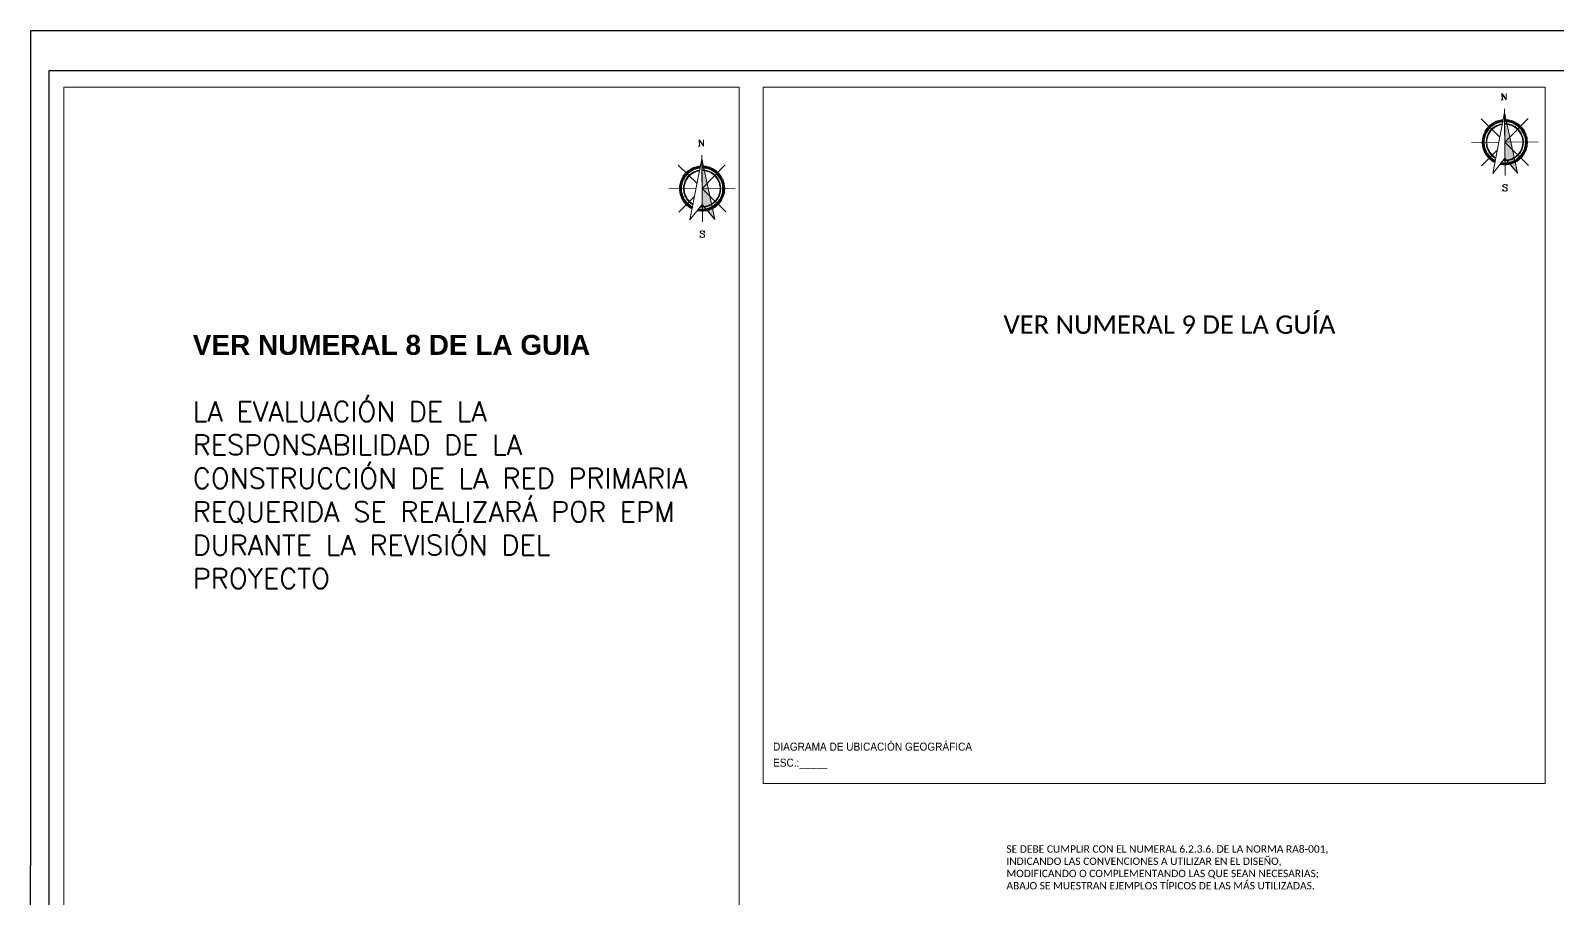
# Model space of a CAD drawing. Header units: metres. Extents: x 227 to 376, y 149 to 264.
# Drawn here: x 287.2 to 344.4, y 179.6 to 212.1 of the extents above; entities that cross this region are included whole.
import ezdxf

# ---------------------------------------------------------------- set-up
doc = ezdxf.new("R2010")
doc.units = ezdxf.units.M
for name, color, linetype, lineweight in [('Esquemas', 7, 'Continuous', 25), ('Norte', 6, 'Continuous', 13), ('Rotulo', 7, 'Continuous', 30), ('textos', 7, 'Continuous', 13)]:
    doc.layers.add(name, color=color, linetype=linetype, lineweight=lineweight)
doc.styles.add('0.3', font='', dxfattribs={"height": 0.3})
doc.styles.add('ROMANS', font='romans.shx')
doc.styles.get('0.3').set_extended_font_data('@Arial Unicode MS')

# ---------------------------------------------------------------- blocks, each defined once
blk = doc.blocks.new('NORTE')
at = {"layer": 'Norte', "lineweight": 20}
for points in [[(-0.038, 0.58), (-0.04, 0.671)], [(-0.034, 0.58), (-0.035, 0.671), (0.018, 0.588)], [(-0.035, 0.662), (0.018, 0.58), (0.017, 0.671)], [(-0.052, 0.58), (-0.025, 0.58)], [(-0.005, 0.457), (0.005, -0.456)], [(-0.327, 0.319), (-0.07, 0.069)], [(-0.005, 0.408), (0.002, -0.221), (0.176, -0.425), (-0.005, 0.408), (-0.167, -0.429), (0.002, -0.221)], [(0.456, 0.005), (0, 0), (0.319, 0.327)], [(0, 0), (0.326, -0.319)], [(-0.457, -0.005), (-0.084, -0.001)], [(-0.319, -0.326), (-0.105, -0.107)], [(0.029, -0.592), (0.033, -0.58), (0.034, -0.606), (0.029, -0.592), (0.02, -0.584), (0.007, -0.58), (-0.006, -0.58), (-0.019, -0.584), (-0.028, -0.593), (-0.028, -0.602), (-0.023, -0.61), (-0.019, -0.614), (-0.01, -0.619), (0.016, -0.627), (0.025, -0.632), (0.034, -0.64)], [(-0.028, -0.602), (-0.019, -0.61), (-0.01, -0.614), (0.016, -0.623), (0.025, -0.627), (0.03, -0.631), (0.034, -0.64), (0.034, -0.658), (0.025, -0.666), (0.012, -0.671), (-0.001, -0.671), (-0.014, -0.667), (-0.023, -0.658), (-0.028, -0.645), (-0.027, -0.671), (-0.023, -0.658)]]:
    blk.add_lwpolyline(points, dxfattribs=at)
at = {"layer": 'Norte', "lineweight": 5}
for points in [[(-0.222, 0.217), (-0.203, 0.198), (-0.214, 0.186), (-0.225, 0.172), (-0.235, 0.158), (-0.244, 0.144), (-0.252, 0.129), (-0.26, 0.113), (-0.266, 0.097), (-0.272, 0.081), (-0.276, 0.065), (-0.279, 0.048), (-0.282, 0.031), (-0.283, 0.014), (-0.283, -0.003), (-0.311, -0.003), (-0.311, 0.015), (-0.309, 0.034), (-0.307, 0.053), (-0.303, 0.071), (-0.298, 0.089), (-0.292, 0.107), (-0.284, 0.124), (-0.276, 0.142), (-0.268, 0.158), (-0.258, 0.174), (-0.247, 0.189), (-0.235, 0.203)], [(-0.028, 0.309), (-0.025, 0.282), (-0.042, 0.28), (-0.058, 0.277), (-0.074, 0.273), (-0.091, 0.268), (-0.106, 0.262), (-0.121, 0.256), (-0.136, 0.248), (-0.151, 0.239), (-0.164, 0.231), (-0.178, 0.221), (-0.19, 0.21), (-0.203, 0.198), (-0.222, 0.217), (-0.209, 0.23), (-0.195, 0.241), (-0.18, 0.253), (-0.165, 0.263), (-0.15, 0.272), (-0.133, 0.28), (-0.117, 0.288), (-0.099, 0.294), (-0.082, 0.3), (-0.064, 0.304), (-0.046, 0.307)], [(-0.036, 0.254), (-0.035, 0.244), (-0.051, 0.241), (-0.066, 0.237), (-0.082, 0.233), (-0.097, 0.227), (-0.111, 0.22), (-0.125, 0.213), (-0.14, 0.204), (-0.152, 0.194), (-0.165, 0.184), (-0.176, 0.172), (-0.183, 0.179), (-0.171, 0.191), (-0.158, 0.201), (-0.144, 0.211), (-0.131, 0.22), (-0.116, 0.228), (-0.101, 0.235), (-0.085, 0.241), (-0.069, 0.246), (-0.053, 0.25)], [(0.173, -0.421), (0.002, -0.221), (-0.005, 0.408)], [(0.31, 0.003), (0.283, 0.003), (0.282, 0.02), (0.28, 0.037), (0.278, 0.054), (0.274, 0.071), (0.269, 0.087), (0.263, 0.103), (0.256, 0.119), (0.249, 0.134), (0.24, 0.149), (0.231, 0.163), (0.221, 0.177), (0.209, 0.19), (0.198, 0.203), (0.185, 0.214), (0.172, 0.225), (0.158, 0.235), (0.144, 0.243), (0.129, 0.252), (0.113, 0.26), (0.097, 0.266), (0.081, 0.271), (0.064, 0.276), (0.048, 0.279), (0.031, 0.282), (0.013, 0.282), (-0.003, 0.283), (-0.003, 0.311), (0.015, 0.31), (0.034, 0.309), (0.052, 0.306), (0.07, 0.303), (0.089, 0.297), (0.107, 0.292), (0.124, 0.284), (0.141, 0.276), (0.158, 0.268), (0.173, 0.258), (0.188, 0.247), (0.203, 0.235), (0.217, 0.222), (0.23, 0.209), (0.242, 0.194), (0.254, 0.179), (0.264, 0.164), (0.273, 0.148), (0.281, 0.131), (0.289, 0.113), (0.295, 0.096), (0.301, 0.078), (0.305, 0.06), (0.308, 0.041), (0.309, 0.022)], [(0.256, 0.003), (0.246, 0.003), (0.246, 0.019), (0.244, 0.035), (0.241, 0.051), (0.237, 0.066), (0.232, 0.082), (0.227, 0.097), (0.219, 0.111), (0.212, 0.125), (0.203, 0.14), (0.194, 0.152), (0.183, 0.165), (0.172, 0.176), (0.16, 0.187), (0.148, 0.197), (0.135, 0.207), (0.121, 0.215), (0.106, 0.223), (0.091, 0.229), (0.076, 0.234), (0.061, 0.239), (0.045, 0.242), (0.03, 0.245), (0.013, 0.246), (-0.003, 0.247), (-0.003, 0.256), (0.013, 0.256), (0.03, 0.254), (0.047, 0.252), (0.063, 0.248), (0.079, 0.243), (0.095, 0.237), (0.11, 0.231), (0.125, 0.223), (0.14, 0.215), (0.153, 0.205), (0.166, 0.194), (0.178, 0.183), (0.191, 0.171), (0.201, 0.158), (0.211, 0.144), (0.22, 0.13), (0.227, 0.115), (0.235, 0.101), (0.241, 0.085), (0.246, 0.069), (0.25, 0.053), (0.253, 0.036), (0.255, 0.019)], [(-0.183, 0.179), (-0.176, 0.172), (-0.187, 0.161), (-0.197, 0.148), (-0.207, 0.135), (-0.215, 0.121), (-0.223, 0.107), (-0.229, 0.092), (-0.234, 0.076), (-0.239, 0.061), (-0.243, 0.046), (-0.245, 0.03), (-0.246, 0.013), (-0.247, -0.003), (-0.256, -0.003), (-0.256, 0.014), (-0.254, 0.031), (-0.252, 0.048), (-0.248, 0.064), (-0.243, 0.08), (-0.237, 0.095), (-0.231, 0.111), (-0.223, 0.125), (-0.214, 0.14), (-0.205, 0.154), (-0.195, 0.166)], [(0.182, -0.178), (0.176, -0.172), (0.187, -0.16), (0.197, -0.148), (0.207, -0.135), (0.215, -0.121), (0.222, -0.107), (0.229, -0.092), (0.234, -0.076), (0.239, -0.061), (0.242, -0.046), (0.244, -0.03), (0.246, -0.013), (0.246, 0.003), (0.256, 0.003), (0.255, -0.014), (0.254, -0.031), (0.251, -0.047), (0.248, -0.064), (0.243, -0.079), (0.237, -0.095), (0.23, -0.111), (0.223, -0.125), (0.214, -0.14), (0.205, -0.153), (0.194, -0.166)], [(0.221, -0.217), (0.202, -0.198), (0.213, -0.185), (0.225, -0.172), (0.234, -0.158), (0.243, -0.144), (0.252, -0.129), (0.259, -0.113), (0.266, -0.097), (0.271, -0.081), (0.275, -0.064), (0.279, -0.048), (0.281, -0.031), (0.282, -0.014), (0.283, 0.003), (0.31, 0.003), (0.31, -0.015), (0.309, -0.034), (0.306, -0.052), (0.302, -0.071), (0.297, -0.089), (0.291, -0.107), (0.284, -0.124), (0.276, -0.141), (0.267, -0.158), (0.257, -0.173), (0.246, -0.188), (0.234, -0.203)], [(-0.311, -0.003), (-0.283, -0.003), (-0.282, -0.02), (-0.281, -0.037), (-0.278, -0.054), (-0.274, -0.07), (-0.27, -0.087), (-0.264, -0.103), (-0.257, -0.119), (-0.25, -0.134), (-0.241, -0.149), (-0.231, -0.163), (-0.221, -0.177), (-0.21, -0.19), (-0.198, -0.202), (-0.217, -0.222), (-0.23, -0.208), (-0.243, -0.194), (-0.254, -0.179), (-0.264, -0.163), (-0.274, -0.147), (-0.282, -0.13), (-0.289, -0.113), (-0.296, -0.095), (-0.3, -0.078), (-0.305, -0.059), (-0.308, -0.041), (-0.31, -0.022)], [(-0.256, -0.003), (-0.247, -0.003), (-0.246, -0.019), (-0.244, -0.035), (-0.241, -0.051), (-0.237, -0.066), (-0.233, -0.082), (-0.227, -0.097), (-0.22, -0.111), (-0.212, -0.125), (-0.203, -0.139), (-0.194, -0.152), (-0.184, -0.164), (-0.172, -0.176), (-0.179, -0.182), (-0.19, -0.17), (-0.201, -0.158), (-0.211, -0.144), (-0.22, -0.13), (-0.228, -0.115), (-0.235, -0.101), (-0.241, -0.085), (-0.247, -0.068), (-0.25, -0.052), (-0.253, -0.036), (-0.255, -0.019)], [(-0.217, -0.222), (-0.198, -0.202), (-0.186, -0.214), (-0.172, -0.225), (-0.158, -0.235), (-0.144, -0.243), (-0.129, -0.252), (-0.142, -0.276), (-0.158, -0.268), (-0.174, -0.258), (-0.189, -0.246), (-0.203, -0.235)], [(-0.179, -0.182), (-0.172, -0.176), (-0.162, -0.186), (-0.15, -0.196), (-0.137, -0.205), (-0.124, -0.213), (-0.129, -0.221), (-0.142, -0.213), (-0.155, -0.203), (-0.167, -0.194)], [(-0.022, -0.255), (-0.021, -0.245), (0.003, -0.246), (0.019, -0.245), (0.035, -0.244), (0.05, -0.241), (0.066, -0.237), (0.081, -0.233), (0.097, -0.227), (0.111, -0.22), (0.125, -0.212), (0.139, -0.203), (0.152, -0.194), (0.164, -0.184), (0.176, -0.172), (0.182, -0.178), (0.17, -0.19), (0.158, -0.201), (0.144, -0.211), (0.13, -0.22), (0.115, -0.228), (0.1, -0.235), (0.085, -0.241), (0.068, -0.246), (0.052, -0.25), (0.036, -0.253), (0.019, -0.255), (0.003, -0.256)], [(0.003, -0.311), (0.003, -0.283), (0.02, -0.282), (0.037, -0.28), (0.054, -0.278), (0.07, -0.274), (0.087, -0.269), (0.103, -0.264), (0.119, -0.257), (0.134, -0.249), (0.149, -0.241), (0.163, -0.231), (0.176, -0.221), (0.19, -0.21), (0.202, -0.198), (0.221, -0.217), (0.208, -0.23), (0.194, -0.242), (0.179, -0.254), (0.164, -0.264), (0.147, -0.273), (0.13, -0.282), (0.113, -0.289), (0.095, -0.295), (0.077, -0.3), (0.059, -0.305), (0.04, -0.308), (0.022, -0.309)], [(-0.058, -0.305), (-0.053, -0.278), (-0.034, -0.281), (-0.016, -0.282), (0.003, -0.283), (0.003, -0.311), (-0.017, -0.31), (-0.038, -0.308)]]:
    blk.add_lwpolyline(points, close=True, dxfattribs=at)
for points in [[(-0.222, 0.217), (-0.203, 0.198), (-0.235, 0.203)], [(-0.209, 0.23), (-0.19, 0.21), (-0.222, 0.217)], [(-0.19, 0.21), (-0.222, 0.217), (-0.203, 0.198)], [(-0.195, 0.241), (-0.178, 0.221), (-0.209, 0.23)], [(-0.178, 0.221), (-0.209, 0.23), (-0.19, 0.21)], [(-0.18, 0.253), (-0.164, 0.231), (-0.195, 0.241)], [(-0.164, 0.231), (-0.195, 0.241), (-0.178, 0.221)], [(-0.165, 0.263), (-0.151, 0.239), (-0.18, 0.253)], [(-0.151, 0.239), (-0.18, 0.253), (-0.164, 0.231)], [(-0.15, 0.272), (-0.136, 0.248), (-0.165, 0.263)], [(-0.136, 0.248), (-0.165, 0.263), (-0.151, 0.239)], [(-0.144, 0.211), (-0.14, 0.204), (-0.158, 0.201)], [(-0.133, 0.28), (-0.121, 0.256), (-0.15, 0.272)], [(-0.121, 0.256), (-0.15, 0.272), (-0.136, 0.248)], [(-0.131, 0.22), (-0.125, 0.213), (-0.144, 0.211)], [(-0.125, 0.213), (-0.144, 0.211), (-0.14, 0.204)], [(-0.117, 0.288), (-0.106, 0.262), (-0.133, 0.28)], [(-0.106, 0.262), (-0.133, 0.28), (-0.121, 0.256)], [(-0.116, 0.228), (-0.111, 0.22), (-0.131, 0.22)], [(-0.111, 0.22), (-0.131, 0.22), (-0.125, 0.213)], [(-0.099, 0.294), (-0.091, 0.268), (-0.117, 0.288)], [(-0.091, 0.268), (-0.117, 0.288), (-0.106, 0.262)], [(-0.101, 0.235), (-0.097, 0.227), (-0.116, 0.228)], [(-0.097, 0.227), (-0.116, 0.228), (-0.111, 0.22)], [(-0.085, 0.241), (-0.082, 0.233), (-0.101, 0.235)], [(-0.082, 0.233), (-0.101, 0.235), (-0.097, 0.227)], [(-0.082, 0.3), (-0.074, 0.273), (-0.099, 0.294)], [(-0.074, 0.273), (-0.099, 0.294), (-0.091, 0.268)], [(-0.069, 0.246), (-0.066, 0.237), (-0.085, 0.241)], [(-0.066, 0.237), (-0.085, 0.241), (-0.082, 0.233)], [(-0.064, 0.304), (-0.058, 0.277), (-0.082, 0.3)], [(-0.058, 0.277), (-0.082, 0.3), (-0.074, 0.273)], [(-0.053, 0.25), (-0.051, 0.241), (-0.069, 0.246)], [(-0.051, 0.241), (-0.069, 0.246), (-0.066, 0.237)], [(-0.046, 0.307), (-0.042, 0.28), (-0.064, 0.304)], [(-0.042, 0.28), (-0.064, 0.304), (-0.058, 0.277)], [(-0.036, 0.254), (-0.035, 0.244), (-0.053, 0.25)], [(-0.035, 0.244), (-0.053, 0.25), (-0.051, 0.241)], [(-0.028, 0.309), (-0.025, 0.282), (-0.046, 0.307)], [(-0.025, 0.282), (-0.046, 0.307), (-0.042, 0.28)], [(0.015, 0.31), (0.013, 0.282), (-0.003, 0.311)], [(0.013, 0.282), (-0.003, 0.311), (-0.003, 0.283)], [(0.013, 0.256), (0.013, 0.246), (-0.003, 0.256)], [(0.013, 0.246), (-0.003, 0.256), (-0.003, 0.247)], [(0.031, 0.282), (0.015, 0.31), (0.013, 0.282)], [(0.03, 0.254), (0.03, 0.245), (0.013, 0.256)], [(0.03, 0.245), (0.013, 0.256), (0.013, 0.246)], [(0.034, 0.309), (0.031, 0.282), (0.015, 0.31)], [(0.047, 0.252), (0.045, 0.242), (0.03, 0.254)], [(0.045, 0.242), (0.03, 0.254), (0.03, 0.245)], [(0.048, 0.279), (0.034, 0.309), (0.031, 0.282)], [(0.052, 0.306), (0.048, 0.279), (0.034, 0.309)], [(0.061, 0.239), (0.047, 0.252), (0.045, 0.242)], [(0.063, 0.248), (0.061, 0.239), (0.047, 0.252)], [(0.064, 0.276), (0.052, 0.306), (0.048, 0.279)], [(0.07, 0.303), (0.064, 0.276), (0.052, 0.306)], [(0.076, 0.234), (0.063, 0.248), (0.061, 0.239)], [(0.079, 0.243), (0.076, 0.234), (0.063, 0.248)], [(0.081, 0.271), (0.07, 0.303), (0.064, 0.276)], [(0.089, 0.297), (0.081, 0.271), (0.07, 0.303)], [(0.091, 0.229), (0.079, 0.243), (0.076, 0.234)], [(0.095, 0.237), (0.091, 0.229), (0.079, 0.243)], [(0.097, 0.266), (0.089, 0.297), (0.081, 0.271)], [(0.107, 0.292), (0.097, 0.266), (0.089, 0.297)], [(0.106, 0.223), (0.095, 0.237), (0.091, 0.229)], [(0.11, 0.231), (0.106, 0.223), (0.095, 0.237)], [(0.113, 0.26), (0.107, 0.292), (0.097, 0.266)], [(0.121, 0.215), (0.11, 0.231), (0.106, 0.223)], [(0.124, 0.284), (0.113, 0.26), (0.107, 0.292)], [(0.125, 0.223), (0.121, 0.215), (0.11, 0.231)], [(0.129, 0.252), (0.124, 0.284), (0.113, 0.26)], [(0.135, 0.207), (0.125, 0.223), (0.121, 0.215)], [(0.141, 0.276), (0.129, 0.252), (0.124, 0.284)], [(0.14, 0.215), (0.135, 0.207), (0.125, 0.223)], [(0.144, 0.243), (0.141, 0.276), (0.129, 0.252)], [(0.148, 0.197), (0.14, 0.215), (0.135, 0.207)], [(0.153, 0.205), (0.148, 0.197), (0.14, 0.215)], [(0.158, 0.268), (0.144, 0.243), (0.141, 0.276)], [(0.158, 0.235), (0.158, 0.268), (0.144, 0.243)], [(0.173, 0.258), (0.158, 0.235), (0.158, 0.268)], [(0.172, 0.225), (0.173, 0.258), (0.158, 0.235)], [(0.188, 0.247), (0.172, 0.225), (0.173, 0.258)], [(0.185, 0.214), (0.188, 0.247), (0.172, 0.225)], [(0.203, 0.235), (0.185, 0.214), (0.188, 0.247)], [(0.198, 0.203), (0.203, 0.235), (0.185, 0.214)], [(0.217, 0.222), (0.198, 0.203), (0.203, 0.235)], [(0.209, 0.19), (0.217, 0.222), (0.198, 0.203)], [(0.23, 0.209), (0.209, 0.19), (0.217, 0.222)], [(-0.309, 0.034), (-0.282, 0.031), (-0.311, 0.015)], [(-0.282, 0.031), (-0.311, 0.015), (-0.283, 0.014)], [(-0.311, 0.015), (-0.283, 0.014), (-0.311, -0.003)], [(-0.283, 0.014), (-0.311, -0.003), (-0.283, -0.003)], [(-0.307, 0.053), (-0.279, 0.048), (-0.309, 0.034)], [(-0.279, 0.048), (-0.309, 0.034), (-0.282, 0.031)], [(-0.303, 0.071), (-0.276, 0.065), (-0.307, 0.053)], [(-0.276, 0.065), (-0.307, 0.053), (-0.279, 0.048)], [(-0.298, 0.089), (-0.272, 0.081), (-0.303, 0.071)], [(-0.272, 0.081), (-0.303, 0.071), (-0.276, 0.065)], [(-0.292, 0.107), (-0.266, 0.097), (-0.298, 0.089)], [(-0.266, 0.097), (-0.298, 0.089), (-0.272, 0.081)], [(-0.284, 0.124), (-0.26, 0.113), (-0.292, 0.107)], [(-0.26, 0.113), (-0.292, 0.107), (-0.266, 0.097)], [(-0.276, 0.142), (-0.252, 0.129), (-0.284, 0.124)], [(-0.252, 0.129), (-0.284, 0.124), (-0.26, 0.113)], [(-0.268, 0.158), (-0.244, 0.144), (-0.276, 0.142)], [(-0.244, 0.144), (-0.276, 0.142), (-0.252, 0.129)], [(-0.258, 0.174), (-0.235, 0.158), (-0.268, 0.158)], [(-0.235, 0.158), (-0.268, 0.158), (-0.244, 0.144)], [(-0.247, 0.189), (-0.225, 0.172), (-0.258, 0.174)], [(-0.225, 0.172), (-0.258, 0.174), (-0.235, 0.158)], [(-0.254, 0.031), (-0.245, 0.03), (-0.256, 0.014)], [(-0.245, 0.03), (-0.256, 0.014), (-0.246, 0.013)], [(-0.256, 0.014), (-0.246, 0.013), (-0.256, -0.003)], [(-0.246, 0.013), (-0.256, -0.003), (-0.247, -0.003)], [(-0.252, 0.048), (-0.243, 0.046), (-0.254, 0.031)], [(-0.243, 0.046), (-0.254, 0.031), (-0.245, 0.03)], [(-0.248, 0.064), (-0.239, 0.061), (-0.252, 0.048)], [(-0.239, 0.061), (-0.252, 0.048), (-0.243, 0.046)], [(-0.243, 0.08), (-0.234, 0.076), (-0.248, 0.064)], [(-0.234, 0.076), (-0.248, 0.064), (-0.239, 0.061)], [(-0.235, 0.203), (-0.214, 0.186), (-0.247, 0.189)], [(-0.214, 0.186), (-0.247, 0.189), (-0.225, 0.172)], [(-0.237, 0.095), (-0.229, 0.092), (-0.243, 0.08)], [(-0.229, 0.092), (-0.243, 0.08), (-0.234, 0.076)], [(-0.231, 0.111), (-0.223, 0.107), (-0.237, 0.095)], [(-0.223, 0.107), (-0.237, 0.095), (-0.229, 0.092)], [(-0.203, 0.198), (-0.235, 0.203), (-0.214, 0.186)], [(-0.223, 0.125), (-0.215, 0.121), (-0.231, 0.111)], [(-0.215, 0.121), (-0.231, 0.111), (-0.223, 0.107)], [(-0.214, 0.14), (-0.207, 0.135), (-0.223, 0.125)], [(-0.207, 0.135), (-0.223, 0.125), (-0.215, 0.121)], [(-0.205, 0.154), (-0.197, 0.148), (-0.214, 0.14)], [(-0.197, 0.148), (-0.214, 0.14), (-0.207, 0.135)], [(-0.195, 0.166), (-0.187, 0.161), (-0.205, 0.154)], [(-0.187, 0.161), (-0.205, 0.154), (-0.197, 0.148)], [(-0.183, 0.179), (-0.176, 0.172), (-0.195, 0.166)], [(-0.176, 0.172), (-0.195, 0.166), (-0.187, 0.161)], [(-0.171, 0.191), (-0.165, 0.184), (-0.183, 0.179)], [(-0.165, 0.184), (-0.183, 0.179), (-0.176, 0.172)], [(-0.158, 0.201), (-0.152, 0.194), (-0.171, 0.191)], [(-0.152, 0.194), (-0.171, 0.191), (-0.165, 0.184)], [(-0.14, 0.204), (-0.158, 0.201), (-0.152, 0.194)], [(0.16, 0.187), (0.153, 0.205), (0.148, 0.197)], [(0.166, 0.194), (0.16, 0.187), (0.153, 0.205)], [(0.172, 0.176), (0.166, 0.194), (0.16, 0.187)], [(0.178, 0.183), (0.172, 0.176), (0.166, 0.194)], [(0.183, 0.165), (0.178, 0.183), (0.172, 0.176)], [(0.191, 0.171), (0.183, 0.165), (0.178, 0.183)], [(0.194, 0.152), (0.191, 0.171), (0.183, 0.165)], [(0.201, 0.158), (0.194, 0.152), (0.191, 0.171)], [(0.203, 0.14), (0.201, 0.158), (0.194, 0.152)], [(0.211, 0.144), (0.203, 0.14), (0.201, 0.158)], [(0.212, 0.125), (0.211, 0.144), (0.203, 0.14)], [(0.221, 0.177), (0.23, 0.209), (0.209, 0.19)], [(0.22, 0.13), (0.212, 0.125), (0.211, 0.144)], [(0.219, 0.111), (0.22, 0.13), (0.212, 0.125)], [(0.227, 0.115), (0.219, 0.111), (0.22, 0.13)], [(0.227, 0.097), (0.227, 0.115), (0.219, 0.111)], [(0.242, 0.194), (0.221, 0.177), (0.23, 0.209)], [(0.231, 0.163), (0.242, 0.194), (0.221, 0.177)], [(0.235, 0.101), (0.227, 0.097), (0.227, 0.115)], [(0.232, 0.082), (0.235, 0.101), (0.227, 0.097)], [(0.254, 0.179), (0.231, 0.163), (0.242, 0.194)], [(0.24, 0.149), (0.254, 0.179), (0.231, 0.163)], [(0.241, 0.085), (0.232, 0.082), (0.235, 0.101)], [(0.237, 0.066), (0.241, 0.085), (0.232, 0.082)], [(0.246, 0.069), (0.237, 0.066), (0.241, 0.085)], [(0.241, 0.051), (0.246, 0.069), (0.237, 0.066)], [(0.264, 0.164), (0.24, 0.149), (0.254, 0.179)], [(0.249, 0.134), (0.264, 0.164), (0.24, 0.149)], [(0.25, 0.053), (0.241, 0.051), (0.246, 0.069)], [(0.244, 0.035), (0.25, 0.053), (0.241, 0.051)], [(0.253, 0.036), (0.244, 0.035), (0.25, 0.053)], [(0.246, 0.019), (0.253, 0.036), (0.244, 0.035)], [(0.255, 0.019), (0.246, 0.019), (0.253, 0.036)], [(0.256, 0.003), (0.246, 0.003), (0.255, 0.019)], [(0.246, 0.003), (0.255, 0.019), (0.246, 0.019)], [(0.255, -0.014), (0.246, -0.013), (0.256, 0.003)], [(0.246, -0.013), (0.256, 0.003), (0.246, 0.003)], [(0.273, 0.148), (0.249, 0.134), (0.264, 0.164)], [(0.256, 0.119), (0.273, 0.148), (0.249, 0.134)], [(0.281, 0.131), (0.256, 0.119), (0.273, 0.148)], [(0.263, 0.103), (0.281, 0.131), (0.256, 0.119)], [(0.289, 0.113), (0.263, 0.103), (0.281, 0.131)], [(0.269, 0.087), (0.289, 0.113), (0.263, 0.103)], [(0.295, 0.096), (0.269, 0.087), (0.289, 0.113)], [(0.274, 0.071), (0.295, 0.096), (0.269, 0.087)], [(0.301, 0.078), (0.274, 0.071), (0.295, 0.096)], [(0.278, 0.054), (0.301, 0.078), (0.274, 0.071)], [(0.305, 0.06), (0.278, 0.054), (0.301, 0.078)], [(0.28, 0.037), (0.305, 0.06), (0.278, 0.054)], [(0.308, 0.041), (0.28, 0.037), (0.305, 0.06)], [(0.282, 0.02), (0.308, 0.041), (0.28, 0.037)], [(0.309, 0.022), (0.282, 0.02), (0.308, 0.041)], [(0.283, 0.003), (0.309, 0.022), (0.282, 0.02)], [(0.31, -0.015), (0.282, -0.014), (0.31, 0.003)], [(0.282, -0.014), (0.31, 0.003), (0.283, 0.003)], [(0.31, 0.003), (0.283, 0.003), (0.309, 0.022)], [(-0.311, -0.003), (-0.283, -0.003), (-0.31, -0.022)], [(-0.283, -0.003), (-0.31, -0.022), (-0.282, -0.02)], [(-0.31, -0.022), (-0.282, -0.02), (-0.308, -0.041)], [(-0.282, -0.02), (-0.308, -0.041), (-0.281, -0.037)], [(-0.308, -0.041), (-0.281, -0.037), (-0.305, -0.059)], [(-0.281, -0.037), (-0.305, -0.059), (-0.278, -0.054)], [(-0.305, -0.059), (-0.278, -0.054), (-0.3, -0.078)], [(-0.278, -0.054), (-0.3, -0.078), (-0.274, -0.07)], [(-0.3, -0.078), (-0.274, -0.07), (-0.296, -0.095)], [(-0.274, -0.07), (-0.296, -0.095), (-0.27, -0.087)], [(-0.296, -0.095), (-0.27, -0.087), (-0.289, -0.113)], [(-0.27, -0.087), (-0.289, -0.113), (-0.264, -0.103)], [(-0.289, -0.113), (-0.264, -0.103), (-0.282, -0.13)], [(-0.264, -0.103), (-0.282, -0.13), (-0.257, -0.119)], [(-0.282, -0.13), (-0.257, -0.119), (-0.274, -0.147)], [(-0.257, -0.119), (-0.274, -0.147), (-0.25, -0.134)], [(-0.274, -0.147), (-0.25, -0.134), (-0.264, -0.163)], [(-0.25, -0.134), (-0.264, -0.163), (-0.241, -0.149)], [(-0.264, -0.163), (-0.241, -0.149), (-0.254, -0.179)], [(-0.256, -0.003), (-0.247, -0.003), (-0.255, -0.019)], [(-0.247, -0.003), (-0.255, -0.019), (-0.246, -0.019)], [(-0.255, -0.019), (-0.246, -0.019), (-0.253, -0.036)], [(-0.241, -0.149), (-0.254, -0.179), (-0.231, -0.163)], [(-0.254, -0.179), (-0.231, -0.163), (-0.243, -0.194)], [(-0.246, -0.019), (-0.253, -0.036), (-0.244, -0.035)], [(-0.253, -0.036), (-0.244, -0.035), (-0.25, -0.052)], [(-0.244, -0.035), (-0.25, -0.052), (-0.241, -0.051)], [(-0.25, -0.052), (-0.241, -0.051), (-0.247, -0.068)], [(-0.241, -0.051), (-0.247, -0.068), (-0.237, -0.066)], [(-0.247, -0.068), (-0.237, -0.066), (-0.241, -0.085)], [(-0.231, -0.163), (-0.243, -0.194), (-0.221, -0.177)], [(-0.243, -0.194), (-0.221, -0.177), (-0.23, -0.208)], [(-0.237, -0.066), (-0.241, -0.085), (-0.233, -0.082)], [(-0.241, -0.085), (-0.233, -0.082), (-0.235, -0.101)], [(-0.233, -0.082), (-0.235, -0.101), (-0.227, -0.097)], [(-0.235, -0.101), (-0.227, -0.097), (-0.228, -0.115)], [(-0.221, -0.177), (-0.23, -0.208), (-0.21, -0.19)], [(-0.23, -0.208), (-0.21, -0.19), (-0.217, -0.222)], [(-0.227, -0.097), (-0.228, -0.115), (-0.22, -0.111)], [(-0.228, -0.115), (-0.22, -0.111), (-0.22, -0.13)], [(-0.22, -0.111), (-0.22, -0.13), (-0.212, -0.125)], [(-0.22, -0.13), (-0.212, -0.125), (-0.211, -0.144)], [(-0.21, -0.19), (-0.217, -0.222), (-0.198, -0.202)], [(-0.217, -0.222), (-0.198, -0.202), (-0.203, -0.235)], [(-0.212, -0.125), (-0.211, -0.144), (-0.203, -0.139)], [(-0.211, -0.144), (-0.203, -0.139), (-0.201, -0.158)], [(-0.203, -0.139), (-0.201, -0.158), (-0.194, -0.152)], [(-0.198, -0.202), (-0.203, -0.235), (-0.186, -0.214)], [(-0.201, -0.158), (-0.194, -0.152), (-0.19, -0.17)], [(-0.194, -0.152), (-0.19, -0.17), (-0.184, -0.164)], [(-0.19, -0.17), (-0.184, -0.164), (-0.179, -0.182)], [(-0.184, -0.164), (-0.179, -0.182), (-0.172, -0.176)], [(0.125, -0.212), (0.144, -0.211), (0.139, -0.203)], [(0.139, -0.203), (0.158, -0.201), (0.152, -0.194)], [(0.144, -0.211), (0.139, -0.203), (0.158, -0.201)], [(0.152, -0.194), (0.17, -0.19), (0.164, -0.184)], [(0.158, -0.201), (0.152, -0.194), (0.17, -0.19)], [(0.164, -0.184), (0.182, -0.178), (0.176, -0.172)], [(0.17, -0.19), (0.164, -0.184), (0.182, -0.178)], [(0.176, -0.172), (0.194, -0.166), (0.187, -0.16)], [(0.182, -0.178), (0.176, -0.172), (0.194, -0.166)], [(0.187, -0.16), (0.205, -0.153), (0.197, -0.148)], [(0.194, -0.166), (0.187, -0.16), (0.205, -0.153)], [(0.19, -0.21), (0.221, -0.217), (0.202, -0.198)], [(0.197, -0.148), (0.214, -0.14), (0.207, -0.135)], [(0.205, -0.153), (0.197, -0.148), (0.214, -0.14)], [(0.202, -0.198), (0.234, -0.203), (0.213, -0.185)], [(0.221, -0.217), (0.202, -0.198), (0.234, -0.203)], [(0.207, -0.135), (0.223, -0.125), (0.215, -0.121)], [(0.214, -0.14), (0.207, -0.135), (0.223, -0.125)], [(0.213, -0.185), (0.246, -0.188), (0.225, -0.172)], [(0.234, -0.203), (0.213, -0.185), (0.246, -0.188)], [(0.215, -0.121), (0.23, -0.111), (0.222, -0.107)], [(0.223, -0.125), (0.215, -0.121), (0.23, -0.111)], [(0.222, -0.107), (0.237, -0.095), (0.229, -0.092)], [(0.23, -0.111), (0.222, -0.107), (0.237, -0.095)], [(0.225, -0.172), (0.257, -0.173), (0.234, -0.158)], [(0.246, -0.188), (0.225, -0.172), (0.257, -0.173)], [(0.229, -0.092), (0.243, -0.079), (0.234, -0.076)], [(0.237, -0.095), (0.229, -0.092), (0.243, -0.079)], [(0.234, -0.076), (0.248, -0.064), (0.239, -0.061)], [(0.243, -0.079), (0.234, -0.076), (0.248, -0.064)], [(0.234, -0.158), (0.267, -0.158), (0.243, -0.144)], [(0.257, -0.173), (0.234, -0.158), (0.267, -0.158)], [(0.239, -0.061), (0.251, -0.047), (0.242, -0.046)], [(0.248, -0.064), (0.239, -0.061), (0.251, -0.047)], [(0.242, -0.046), (0.254, -0.031), (0.244, -0.03)], [(0.251, -0.047), (0.242, -0.046), (0.254, -0.031)], [(0.243, -0.144), (0.276, -0.141), (0.252, -0.129)], [(0.267, -0.158), (0.243, -0.144), (0.276, -0.141)], [(0.244, -0.03), (0.255, -0.014), (0.246, -0.013)], [(0.254, -0.031), (0.244, -0.03), (0.255, -0.014)], [(0.252, -0.129), (0.284, -0.124), (0.259, -0.113)], [(0.276, -0.141), (0.252, -0.129), (0.284, -0.124)], [(0.259, -0.113), (0.291, -0.107), (0.266, -0.097)], [(0.284, -0.124), (0.259, -0.113), (0.291, -0.107)], [(0.266, -0.097), (0.297, -0.089), (0.271, -0.081)], [(0.291, -0.107), (0.266, -0.097), (0.297, -0.089)], [(0.271, -0.081), (0.302, -0.071), (0.275, -0.064)], [(0.297, -0.089), (0.271, -0.081), (0.302, -0.071)], [(0.275, -0.064), (0.306, -0.052), (0.279, -0.048)], [(0.302, -0.071), (0.275, -0.064), (0.306, -0.052)], [(0.279, -0.048), (0.309, -0.034), (0.281, -0.031)], [(0.306, -0.052), (0.279, -0.048), (0.309, -0.034)], [(0.281, -0.031), (0.31, -0.015), (0.282, -0.014)], [(0.309, -0.034), (0.281, -0.031), (0.31, -0.015)], [(-0.203, -0.235), (-0.186, -0.214), (-0.189, -0.246)], [(-0.186, -0.214), (-0.189, -0.246), (-0.172, -0.225)], [(-0.189, -0.246), (-0.172, -0.225), (-0.174, -0.258)], [(-0.172, -0.225), (-0.174, -0.258), (-0.158, -0.235)], [(-0.174, -0.258), (-0.158, -0.235), (-0.158, -0.268)], [(-0.158, -0.235), (-0.158, -0.268), (-0.144, -0.243)], [(-0.158, -0.268), (-0.144, -0.243), (-0.142, -0.276)], [(-0.144, -0.243), (-0.142, -0.276), (-0.129, -0.252)], [(-0.058, -0.305), (-0.053, -0.278), (-0.038, -0.308)], [(-0.053, -0.278), (-0.038, -0.308), (-0.034, -0.281)], [(-0.038, -0.308), (-0.034, -0.281), (-0.017, -0.31)], [(-0.034, -0.281), (-0.017, -0.31), (-0.016, -0.282)], [(-0.022, -0.255), (-0.021, -0.245), (0.003, -0.256)], [(-0.021, -0.245), (0.003, -0.256), (0.003, -0.246)], [(-0.017, -0.31), (-0.016, -0.282), (0.003, -0.311)], [(-0.016, -0.282), (0.003, -0.311), (0.003, -0.283)], [(0.003, -0.246), (0.019, -0.255), (0.019, -0.245)], [(0.003, -0.256), (0.003, -0.246), (0.019, -0.255)], [(0.003, -0.283), (0.022, -0.309), (0.02, -0.282)], [(0.003, -0.311), (0.003, -0.283), (0.022, -0.309)], [(0.019, -0.245), (0.036, -0.253), (0.035, -0.244)], [(0.019, -0.255), (0.019, -0.245), (0.036, -0.253)], [(0.02, -0.282), (0.04, -0.308), (0.037, -0.28)], [(0.022, -0.309), (0.02, -0.282), (0.04, -0.308)], [(0.035, -0.244), (0.052, -0.25), (0.05, -0.241)], [(0.036, -0.253), (0.035, -0.244), (0.052, -0.25)], [(0.037, -0.28), (0.059, -0.305), (0.054, -0.278)], [(0.04, -0.308), (0.037, -0.28), (0.059, -0.305)], [(0.05, -0.241), (0.068, -0.246), (0.066, -0.237)], [(0.052, -0.25), (0.05, -0.241), (0.068, -0.246)], [(0.054, -0.278), (0.077, -0.3), (0.07, -0.274)], [(0.059, -0.305), (0.054, -0.278), (0.077, -0.3)], [(0.066, -0.237), (0.085, -0.241), (0.081, -0.233)], [(0.068, -0.246), (0.066, -0.237), (0.085, -0.241)], [(0.07, -0.274), (0.095, -0.295), (0.087, -0.269)], [(0.077, -0.3), (0.07, -0.274), (0.095, -0.295)], [(0.081, -0.233), (0.1, -0.235), (0.097, -0.227)], [(0.085, -0.241), (0.081, -0.233), (0.1, -0.235)], [(0.087, -0.269), (0.113, -0.289), (0.103, -0.264)], [(0.095, -0.295), (0.087, -0.269), (0.113, -0.289)], [(0.097, -0.227), (0.115, -0.228), (0.111, -0.22)], [(0.1, -0.235), (0.097, -0.227), (0.115, -0.228)], [(0.103, -0.264), (0.13, -0.282), (0.119, -0.257)], [(0.113, -0.289), (0.103, -0.264), (0.13, -0.282)], [(0.111, -0.22), (0.13, -0.22), (0.125, -0.212)], [(0.115, -0.228), (0.111, -0.22), (0.13, -0.22)], [(0.119, -0.257), (0.147, -0.273), (0.134, -0.249)], [(0.13, -0.282), (0.119, -0.257), (0.147, -0.273)], [(0.13, -0.22), (0.125, -0.212), (0.144, -0.211)], [(0.134, -0.249), (0.164, -0.264), (0.149, -0.241)], [(0.147, -0.273), (0.134, -0.249), (0.164, -0.264)], [(0.149, -0.241), (0.179, -0.254), (0.163, -0.231)], [(0.164, -0.264), (0.149, -0.241), (0.179, -0.254)], [(0.163, -0.231), (0.194, -0.242), (0.176, -0.221)], [(0.179, -0.254), (0.163, -0.231), (0.194, -0.242)], [(0.176, -0.221), (0.208, -0.23), (0.19, -0.21)], [(0.194, -0.242), (0.176, -0.221), (0.208, -0.23)], [(0.208, -0.23), (0.19, -0.21), (0.221, -0.217)]]:
    blk.add_solid(points, dxfattribs=at)
at = {"layer": 'Norte', "lineweight": 20}
for points in [[(0.173, -0.421), (0.002, -0.221), (-0.005, 0.408)], [(-0.179, -0.182), (-0.172, -0.176), (-0.167, -0.194)], [(-0.172, -0.176), (-0.167, -0.194), (-0.162, -0.186)], [(-0.167, -0.194), (-0.162, -0.186), (-0.155, -0.203)], [(-0.162, -0.186), (-0.155, -0.203), (-0.15, -0.196)], [(-0.155, -0.203), (-0.15, -0.196), (-0.142, -0.213)], [(-0.15, -0.196), (-0.142, -0.213), (-0.137, -0.205)], [(-0.142, -0.213), (-0.137, -0.205), (-0.129, -0.221)], [(-0.137, -0.205), (-0.129, -0.221), (-0.124, -0.213)]]:
    blk.add_solid(points, dxfattribs=at)

msp = doc.modelspace()

# ---------------------------------------------------------------- hatches: boundary and pattern name
h = msp.add_hatch()
h.set_pattern_fill('ANGLE', color=256)
h.set_pattern_definition([(0, (1.884, 0), (0, 6.985), [5.08, -1.905]), (90, (1.884, 0), (-6.985, 4e-16), [5.08, -1.905])])
h.paths.add_polyline_path([(295.604, 193.447, 1), (295.315, 193.447, 1)])
h = msp.add_hatch()
h.set_pattern_fill('ANGLE', color=256)
h.set_pattern_definition([(0, (0, -2.267), (0, 6.985), [5.08, -1.905]), (90, (0, -2.267), (-6.985, 4e-16), [5.08, -1.905])])
h.paths.add_polyline_path([(293.72, 191.18, 1), (293.431, 191.18, 1)])

# ---------------------------------------------------------------- linework, layer by layer
at = {"layer": 'Esquemas', "lineweight": 0}
for points in [[(288.438, 209.955), (313.755, 209.955), (313.755, 176.187), (288.438, 176.187)], [(314.644, 209.955), (343.969, 209.955), (343.969, 183.877), (314.644, 183.877)]]:
    msp.add_lwpolyline(points, close=True, dxfattribs=at)
at = {"layer": 'Rotulo'}
for points in [[(287.184, 149.48), (287.189, 212.08), (375.587, 212.08), (375.582, 149.48)], [(287.883, 150.98), (287.883, 210.58), (374.883, 210.58), (374.883, 150.98)]]:
    msp.add_lwpolyline(points, close=True, dxfattribs=at)

# ---------------------------------------------------------------- block references
at = {"layer": 'Norte', "xscale": 2.728771236940466, "yscale": 2.728771236940466, "zscale": 2.728771236940466}
for p in [(342.455, 207.897), (312.361, 206.161)]:
    msp.add_blockref('NORTE', p, dxfattribs=at)

# ---------------------------------------------------------------- texts
at = {"layer": 'textos', "lineweight": 0, "style": '0.3', "width": 0.9}
for s, p in [('DIAGRAMA DE UBICACIÓN GEOGRÁFICA', (315.021, 185.103)), ('ESC.:_____', (315.021, 184.503))]:
    msp.add_text(s, height=0.3, dxfattribs=at).set_placement(p)
at = {"layer": 'textos', "attachment_point": 1, "style": 'ROMANS'}
for s, width, gutter_width, heights, insert, char_height in [('\\pxa0.66667;{\\fCalibri|b0|i0|c0|p34;\\H0.91667x;\\C0;VER NUMERAL 9 DE LA GUÍA}', 14.14887, 12.5, [107.722], (323.661, 201.407), 0.75), ('{\\fArial|b1|i0|c0|p34;VER NUMERAL 8 DE LA GUIA}\\P\\PLA EVALUACIÓN DE LA RESPONSABILIDAD DE LA CONSTRUCCIÓN DE LA RED PRIMARIA REQUERIDA SE REALIZARÁ POR EPM DURANTE LA REVISIÓN DEL PROYECTO', 18.9315, 12.5, [17.622], (293.266, 200.681), 0.75), ('\\pxa0.66667;{\\fCalibri|b0|i0|c0|p34;\\H0.91667x;\\C0;SE DEBE CUMPLIR CON EL NUMERAL 6.2.3.6. DE LA NORMA RA8-001, INDICANDO LAS CONVENCIONES A UTILIZAR EN EL DISEÑO, MODIFICANDO O COMPLEMENTANDO LAS QUE SEAN NECESARIAS; ABAJO SE MUESTRAN EJEMPLOS TÍPICOS DE LAS MÁS UTILIZADAS.}', 12.11662, 1.513, [0], (323.77, 181.556), 0.3)]:
    msp.add_mtext_dynamic_manual_height_columns(s, width=width, gutter_width=gutter_width, heights=heights, dxfattribs=dict(at, insert=insert, char_height=char_height))

doc.saveas('drawing.dxf')
